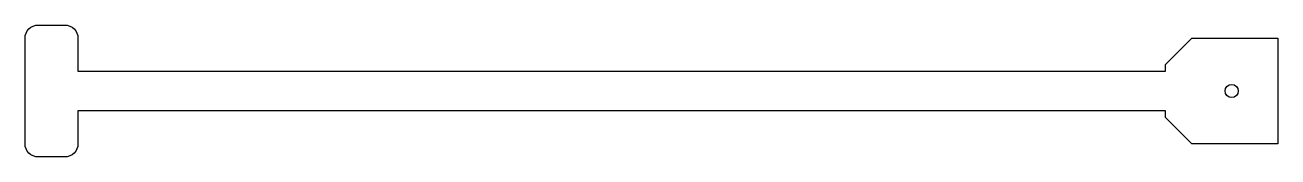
# Model space of a CAD drawing. Header units: millimetres. Extents: x -86.2 to 8.5, y -6.5 to 3.5.
import ezdxf

# ---------------------------------------------------------------- set-up
doc = ezdxf.new("R2010")
doc.units = ezdxf.units.MM
doc.layers.get('0').update_dxf_attribs({"linetype": 'CONTINUOUS'})

msp = doc.modelspace()

# ---------------------------------------------------------------- linework, layer by layer
msp.add_lwpolyline([(-82.245, 0), (0, 0), (0, 0.5), (2, 2.5), (8.5, 2.5), (8.5, -5.5), (2, -5.5), (0, -3.5), (0, -3), (-82.245, -3), (-82.245, -5.5, -0.414214), (-83.245, -6.5), (-85.245, -6.5, -0.414214), (-86.245, -5.5), (-86.245, 2.5, -0.414214), (-85.245, 3.5), (-83.245, 3.5, -0.414214), (-82.245, 2.5)], format="xyb", close=True)
msp.add_circle((5, -1.5), 0.5)

doc.saveas('drawing.dxf')
